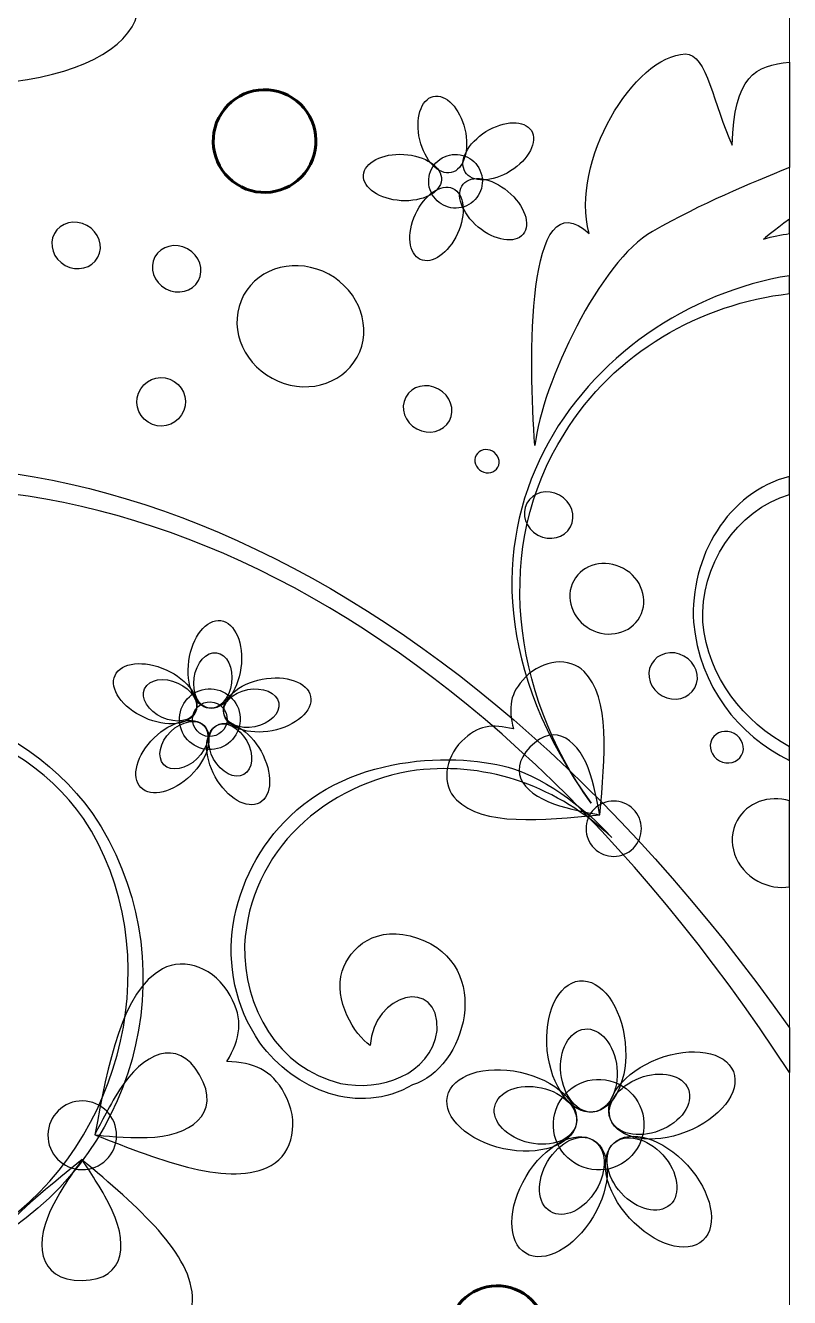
# Model space of a CAD drawing. Header units: millimetres. Extents: x -96 to 58, y -5 to 152.
# Drawn here: x 38.69 to 57.22, y 35.91 to 66.74 of the extents above; entities that cross this region are included whole.
import ezdxf

# ---------------------------------------------------------------- set-up
doc = ezdxf.new("R2010")
doc.units = ezdxf.units.MM
doc.header["$MEASUREMENT"] = 0
doc.layers.add('Capa 1', color=7, linetype='Continuous')

msp = doc.modelspace()

# ---------------------------------------------------------------- linework, layer by layer
at = {"layer": 'Capa 1', "color": 250, "lineweight": 9}
msp.add_open_spline([(-95.1806, 149.5), (-95.1806, 149.5), (57.2195, 149.5), (57.2195, 149.5), (57.2195, 149.5), (57.2195, 149.5), (57.2195, -2.9001), (57.2195, -2.9001), (57.2195, -2.9001), (57.2195, -2.9001), (-95.1806, -2.9001), (-95.1806, -2.9001), (-95.1806, -2.9001), (-95.1806, -2.9001), (-95.1806, 149.5), (-95.1806, 149.5)], degree=3, knots=[0, 0, 0, 0, 0.2, 0.2, 0.2, 0.2, 0.4, 0.4, 0.4, 0.4, 0.6, 0.6, 0.6, 0.6, 1, 1, 1, 1], dxfattribs=at)
at = {"layer": 'Capa 1'}
for points, knots in [([(28.5522, 68.6209), (30.8117, 67.2185), (33.8133, 66.4355), (35.5639, 66.7952), (35.5639, 66.7952), (42.5487, 68.2284), (43.7646, 77.5136), (39.0615, 77.2298), (39.0615, 77.2298), (41.3793, 77.9328), (42.8242, 75.5624), (42.4718, 73.8506), (42.4718, 73.8506), (44.1614, 74.852), (44.0851, 72.739), (42.6399, 71.144), (42.6399, 71.144), (44.752, 70.8015), (43.6659, 68.3347), (40.8142, 68.3502), (40.8142, 68.3502), (42.8603, 66.5153), (39.4991, 64.6585), (34.9558, 65.546), (34.9558, 65.546), (32.9649, 65.9346), (30.4153, 67.1507), (28.5522, 68.6209)], [0, 0, 0, 0, 0.125, 0.125, 0.125, 0.125, 0.25, 0.25, 0.25, 0.25, 0.375, 0.375, 0.375, 0.375, 0.5, 0.5, 0.5, 0.5, 0.625, 0.625, 0.625, 0.625, 0.75, 0.75, 0.75, 0.75, 1, 1, 1, 1]), ([(51.0442, 56.56), (51.2211, 58.0835), (52.623, 61.0278), (53.8931, 61.7496), (53.8931, 61.7496), (55.115, 62.444), (56.2331, 62.8943), (57.2195, 63.3006), (57.2195, 63.3006), (57.2195, 63.3006), (57.2195, 65.8529), (57.2195, 65.8529), (57.2195, 65.8529), (56.3935, 65.7778), (55.8653, 65.5131), (55.8318, 63.8425), (55.8318, 63.8425), (55.3757, 64.7922), (55.2168, 66.0686), (54.6939, 66.052), (54.6939, 66.052), (53.4551, 66.0128), (51.8864, 63.4401), (52.3614, 61.7018), (52.3614, 61.7018), (50.8211, 63.1019), (50.8973, 58.5811), (51.0442, 56.56)], [0, 0, 0, 0, 0.125, 0.125, 0.125, 0.125, 0.25, 0.25, 0.25, 0.25, 0.375, 0.375, 0.375, 0.375, 0.5, 0.5, 0.5, 0.5, 0.625, 0.625, 0.625, 0.625, 0.75, 0.75, 0.75, 0.75, 1, 1, 1, 1]), ([(48.5818, 65.0224), (48.2797, 64.9504), (48.1329, 64.4796), (48.2533, 63.971), (48.2533, 63.971), (48.3741, 63.4619), (48.7167, 63.1073), (49.0189, 63.1788), (49.0189, 63.1788), (49.3209, 63.2508), (49.4682, 63.7215), (49.3475, 64.2301), (49.3475, 64.2301), (49.2268, 64.7392), (48.8844, 65.0935), (48.5818, 65.0224)], [0, 0, 0, 0, 0.2, 0.2, 0.2, 0.2, 0.4, 0.4, 0.4, 0.4, 0.6, 0.6, 0.6, 0.6, 1, 1, 1, 1]), ([(50.9597, 64.1947), (50.7954, 64.4577), (50.3022, 64.4467), (49.8586, 64.1694), (49.8586, 64.1694), (49.4153, 63.8923), (49.1892, 63.4542), (49.3537, 63.1906), (49.3537, 63.1906), (49.5179, 62.9277), (50.0112, 62.9388), (50.4545, 63.2158), (50.4545, 63.2158), (50.8982, 63.4933), (51.1242, 63.9313), (50.9597, 64.1947)], [0, 0, 0, 0, 0.2, 0.2, 0.2, 0.2, 0.4, 0.4, 0.4, 0.4, 0.6, 0.6, 0.6, 0.6, 1, 1, 1, 1]), ([(46.8888, 63.1134), (46.8705, 62.8039), (47.2791, 62.5272), (47.8014, 62.4963), (47.8014, 62.4963), (48.323, 62.4655), (48.7614, 62.6918), (48.7797, 63.002), (48.7797, 63.002), (48.7978, 63.3119), (48.3896, 63.5881), (47.8673, 63.619), (47.8673, 63.619), (47.3454, 63.65), (46.9074, 63.4233), (46.8888, 63.1134)], [0, 0, 0, 0, 0.2, 0.2, 0.2, 0.2, 0.4, 0.4, 0.4, 0.4, 0.6, 0.6, 0.6, 0.6, 1, 1, 1, 1]), ([(48.9144, 63.5853), (48.5734, 63.4714), (48.3896, 63.1027), (48.5032, 62.7613), (48.5032, 62.7613), (48.6169, 62.4209), (48.986, 62.2367), (49.3269, 62.3506), (49.3269, 62.3506), (49.6675, 62.4646), (49.8517, 62.8332), (49.7378, 63.174), (49.7378, 63.174), (49.6238, 63.5153), (49.255, 63.6992), (48.9144, 63.5853)], [0, 0, 0, 0, 0.2, 0.2, 0.2, 0.2, 0.4, 0.4, 0.4, 0.4, 0.6, 0.6, 0.6, 0.6, 1, 1, 1, 1]), ([(48.2663, 61.0723), (48.5482, 60.9431), (48.9536, 61.2236), (49.1712, 61.6995), (49.1712, 61.6995), (49.3893, 62.1752), (49.3366, 62.6655), (49.0544, 62.7945), (49.0544, 62.7945), (48.7718, 62.9237), (48.3664, 62.6423), (48.1489, 62.1672), (48.1489, 62.1672), (47.9312, 61.6916), (47.984, 61.2012), (48.2663, 61.0723)], [0, 0, 0, 0, 0.2, 0.2, 0.2, 0.2, 0.4, 0.4, 0.4, 0.4, 0.6, 0.6, 0.6, 0.6, 1, 1, 1, 1]), ([(50.7587, 61.6825), (50.9575, 61.9206), (50.7933, 62.3855), (50.3921, 62.721), (50.3921, 62.721), (49.9907, 63.0561), (49.5038, 63.1345), (49.3048, 62.8964), (49.3048, 62.8964), (49.106, 62.658), (49.2702, 62.1929), (49.6712, 61.8578), (49.6712, 61.8578), (50.0725, 61.5226), (50.5595, 61.4437), (50.7587, 61.6825)], [0, 0, 0, 0, 0.2, 0.2, 0.2, 0.2, 0.4, 0.4, 0.4, 0.4, 0.6, 0.6, 0.6, 0.6, 1, 1, 1, 1]), ([(40.1851, 61.8942), (40.4758, 61.7353), (40.5938, 61.3907), (40.449, 61.1242), (40.449, 61.1242), (40.304, 60.8576), (39.9496, 60.7697), (39.6585, 60.9282), (39.6585, 60.9282), (39.3675, 61.0868), (39.2493, 61.4314), (39.3941, 61.6981), (39.3941, 61.6981), (39.5396, 61.9651), (39.8935, 62.0527), (40.1851, 61.8942)], [0, 0, 0, 0, 0.2, 0.2, 0.2, 0.2, 0.4, 0.4, 0.4, 0.4, 0.6, 0.6, 0.6, 0.6, 1, 1, 1, 1]), ([(56.5886, 61.5652), (56.5886, 61.5652), (56.8334, 61.7698), (57.2195, 62.0501), (57.2195, 62.0501), (57.2195, 62.0501), (57.2195, 61.6975), (57.2195, 61.6975), (57.2195, 61.6975), (57.0143, 61.6711), (56.8043, 61.6283), (56.5886, 61.5652)], [0, 0, 0, 0, 0.25, 0.25, 0.25, 0.25, 0.5, 0.5, 0.5, 0.5, 1, 1, 1, 1]), ([(42.6225, 61.3283), (42.9142, 61.1696), (43.0323, 60.8249), (42.8868, 60.5579), (42.8868, 60.5579), (42.7421, 60.2917), (42.388, 60.2036), (42.0966, 60.3621), (42.0966, 60.3621), (41.8056, 60.5205), (41.6874, 60.8653), (41.8322, 61.1322), (41.8322, 61.1322), (41.9777, 61.3991), (42.3319, 61.4866), (42.6225, 61.3283)], [0, 0, 0, 0, 0.2, 0.2, 0.2, 0.2, 0.4, 0.4, 0.4, 0.4, 0.6, 0.6, 0.6, 0.6, 1, 1, 1, 1]), ([(46.0462, 60.7141), (46.8064, 60.301), (47.1155, 59.4002), (46.7362, 58.7042), (46.7362, 58.7042), (46.3574, 58.0079), (45.4335, 57.7786), (44.6731, 58.1921), (44.6731, 58.1921), (43.9129, 58.606), (43.6038, 59.5064), (43.983, 60.2027), (43.983, 60.2027), (44.362, 60.8991), (45.2857, 61.1279), (46.0462, 60.7141)], [0, 0, 0, 0, 0.2, 0.2, 0.2, 0.2, 0.4, 0.4, 0.4, 0.4, 0.6, 0.6, 0.6, 0.6, 1, 1, 1, 1]), ([(57.2195, 60.2434), (55.0715, 59.9987), (52.9685, 58.8255), (51.753, 56.8416), (51.753, 56.8416), (50.0447, 54.1443), (50.4645, 50.5845), (52.4066, 47.8939), (52.4066, 47.8939), (47.7865, 54.3227), (52.3464, 59.911), (57.2195, 60.6783), (57.2195, 60.6783), (57.2195, 60.6783), (57.2195, 60.2434), (57.2195, 60.2434)], [0, 0, 0, 0, 0.2, 0.2, 0.2, 0.2, 0.4, 0.4, 0.4, 0.4, 0.6, 0.6, 0.6, 0.6, 1, 1, 1, 1]), ([(57.2195, 42.4487), (48.8294, 54.3333), (37.9067, 58.4929), (29.6814, 54.7006), (29.6814, 54.7006), (17.486, 49.04), (26.0796, 29.9416), (38.0956, 37.4128), (38.0956, 37.4128), (41.5221, 39.543), (42.6433, 44.2145), (40.3228, 47.6426), (40.3228, 47.6426), (38.3702, 50.359), (34.4967, 51.257), (31.8534, 48.918), (31.8534, 48.918), (30.0645, 47.2414), (29.6565, 44.2641), (31.6845, 42.6156), (31.6845, 42.6156), (32.8994, 41.6862), (34.9947, 41.6376), (35.687, 43.2541), (35.687, 43.2541), (35.9304, 43.8787), (35.742, 45.0841), (34.8353, 44.9436), (34.8353, 44.9436), (34.6684, 44.909), (34.535, 44.8179), (34.4575, 44.6633), (34.4575, 44.6633), (35.095, 45.0143), (35.4254, 44.1353), (35.3032, 43.6439), (35.3032, 43.6439), (34.8951, 42.2258), (33.0634, 42.2859), (32.0831, 42.9999), (32.0831, 42.9999), (30.2624, 44.4141), (30.5174, 47.3559), (32.0771, 48.8106), (32.0771, 48.8106), (34.489, 50.9336), (38.3669, 50.0015), (40.1033, 47.5222), (40.1033, 47.5222), (42.2175, 44.3148), (41.0881, 39.6474), (37.9717, 37.5926), (37.9717, 37.5926), (30.8031, 33.0315), (22.9663, 40.4731), (24.7279, 47.7039), (24.7279, 47.7039), (25.4444, 50.8685), (27.8297, 53.2447), (30.7572, 54.5483), (30.7572, 54.5483), (39.4229, 57.7246), (49.5441, 53.1005), (57.2195, 41.3661), (57.2195, 41.3661), (57.2195, 41.3661), (57.2195, 42.4487), (57.2195, 42.4487)], [0, 0, 0, 0, 0.0555556, 0.0555556, 0.0555556, 0.0555556, 0.1111111, 0.1111111, 0.1111111, 0.1111111, 0.1666667, 0.1666667, 0.1666667, 0.1666667, 0.2222222, 0.2222222, 0.2222222, 0.2222222, 0.2777778, 0.2777778, 0.2777778, 0.2777778, 0.3333333, 0.3333333, 0.3333333, 0.3333333, 0.3888889, 0.3888889, 0.3888889, 0.3888889, 0.4444444, 0.4444444, 0.4444444, 0.4444444, 0.5, 0.5, 0.5, 0.5, 0.5555556, 0.5555556, 0.5555556, 0.5555556, 0.6111111, 0.6111111, 0.6111111, 0.6111111, 0.6666667, 0.6666667, 0.6666667, 0.6666667, 0.7222222, 0.7222222, 0.7222222, 0.7222222, 0.7777778, 0.7777778, 0.7777778, 0.7777778, 0.8333333, 0.8333333, 0.8333333, 0.8333333, 0.8888889, 0.8888889, 0.8888889, 0.8888889, 1, 1, 1, 1]), ([(41.6648, 57.1256), (41.939, 56.9502), (42.3033, 57.0297), (42.4787, 57.3035), (42.4787, 57.3035), (42.6545, 57.5774), (42.5746, 57.942), (42.3007, 58.1175), (42.3007, 58.1175), (42.0273, 58.2927), (41.6628, 58.2131), (41.487, 57.9394), (41.487, 57.9394), (41.3116, 57.6653), (41.3911, 57.3013), (41.6648, 57.1256)], [0, 0, 0, 0, 0.2, 0.2, 0.2, 0.2, 0.4, 0.4, 0.4, 0.4, 0.6, 0.6, 0.6, 0.6, 1, 1, 1, 1]), ([(48.7065, 57.9315), (48.9975, 57.7733), (49.116, 57.4286), (48.9706, 57.1616), (48.9706, 57.1616), (48.8252, 56.8948), (48.472, 56.8073), (48.1803, 56.9655), (48.1803, 56.9655), (47.8893, 57.1241), (47.7708, 57.469), (47.9159, 57.7357), (47.9159, 57.7357), (48.0611, 58.0026), (48.4148, 58.09), (48.7065, 57.9315)], [0, 0, 0, 0, 0.2, 0.2, 0.2, 0.2, 0.4, 0.4, 0.4, 0.4, 0.6, 0.6, 0.6, 0.6, 1, 1, 1, 1]), ([(50.0145, 56.4232), (50.1603, 56.3445), (50.2195, 56.1716), (50.1465, 56.0382), (50.1465, 56.0382), (50.0745, 55.9049), (49.8975, 55.8611), (49.7516, 55.9404), (49.7516, 55.9404), (49.6062, 56.0201), (49.5469, 56.1916), (49.619, 56.3256), (49.619, 56.3256), (49.6921, 56.4589), (49.8689, 56.5027), (50.0145, 56.4232)], [0, 0, 0, 0, 0.2, 0.2, 0.2, 0.2, 0.4, 0.4, 0.4, 0.4, 0.6, 0.6, 0.6, 0.6, 1, 1, 1, 1]), ([(57.2195, 55.3763), (55.9286, 55.006), (55.0339, 53.6178), (55.1192, 52.2828), (55.1192, 52.2828), (55.2441, 50.9348), (56.0981, 49.8707), (57.2195, 49.2621), (57.2195, 49.2621), (57.2195, 49.2621), (57.2195, 48.9306), (57.2195, 48.9306), (57.2195, 48.9306), (55.9683, 49.5498), (55.0322, 50.721), (54.8923, 52.2779), (54.8923, 52.2779), (54.7953, 53.8584), (55.7292, 55.4376), (57.2195, 55.8107), (57.2195, 55.8107), (57.2195, 55.8107), (57.2195, 55.3763), (57.2195, 55.3763)], [0, 0, 0, 0, 0.1428571, 0.1428571, 0.1428571, 0.1428571, 0.2857143, 0.2857143, 0.2857143, 0.2857143, 0.4285714, 0.4285714, 0.4285714, 0.4285714, 0.5714286, 0.5714286, 0.5714286, 0.5714286, 0.7142857, 0.7142857, 0.7142857, 0.7142857, 1, 1, 1, 1]), ([(51.6409, 55.3592), (51.932, 55.2006), (52.0506, 54.856), (51.9052, 54.589), (51.9052, 54.589), (51.7598, 54.3226), (51.4061, 54.2344), (51.115, 54.3929), (51.115, 54.3929), (50.8237, 54.5518), (50.7052, 54.8966), (50.8505, 55.1633), (50.8505, 55.1633), (50.9955, 55.4298), (51.3491, 55.5176), (51.6409, 55.3592)], [0, 0, 0, 0, 0.2, 0.2, 0.2, 0.2, 0.4, 0.4, 0.4, 0.4, 0.6, 0.6, 0.6, 0.6, 1, 1, 1, 1]), ([(53.1893, 53.5851), (53.6322, 53.3435), (53.8127, 52.8185), (53.5915, 52.4121), (53.5915, 52.4121), (53.3707, 52.0057), (52.8317, 51.8727), (52.3886, 52.1136), (52.3886, 52.1136), (51.9451, 52.3552), (51.7644, 52.8798), (51.9859, 53.2861), (51.9859, 53.2861), (52.2063, 53.6923), (52.7455, 53.826), (53.1893, 53.5851)], [0, 0, 0, 0, 0.2, 0.2, 0.2, 0.2, 0.4, 0.4, 0.4, 0.4, 0.6, 0.6, 0.6, 0.6, 1, 1, 1, 1]), ([(43.4295, 52.3189), (43.0814, 52.3661), (42.7346, 51.9284), (42.655, 51.3415), (42.655, 51.3415), (42.5759, 50.7548), (42.7942, 50.2407), (43.1427, 50.1938), (43.1427, 50.1938), (43.4911, 50.1466), (43.8376, 50.5845), (43.9169, 51.1712), (43.9169, 51.1712), (43.996, 51.758), (43.7778, 52.2719), (43.4295, 52.3189)], [0, 0, 0, 0, 0.2, 0.2, 0.2, 0.2, 0.4, 0.4, 0.4, 0.4, 0.6, 0.6, 0.6, 0.6, 1, 1, 1, 1]), ([(43.328, 51.5388), (43.0775, 51.5724), (42.833, 51.2991), (42.783, 50.9282), (42.783, 50.9282), (42.7331, 50.557), (42.8954, 50.2287), (43.1464, 50.195), (43.1464, 50.195), (43.3973, 50.1611), (43.6413, 50.4345), (43.6913, 50.8054), (43.6913, 50.8054), (43.7413, 51.1764), (43.5786, 51.5048), (43.328, 51.5388)], [0, 0, 0, 0, 0.2, 0.2, 0.2, 0.2, 0.4, 0.4, 0.4, 0.4, 0.6, 0.6, 0.6, 0.6, 1, 1, 1, 1]), ([(54.6596, 51.4603), (54.9507, 51.3017), (55.0688, 50.9571), (54.9243, 50.6903), (54.9243, 50.6903), (54.7793, 50.4237), (54.4251, 50.3357), (54.1338, 50.4943), (54.1338, 50.4943), (53.8425, 50.653), (53.7243, 50.9975), (53.8694, 51.2645), (53.8694, 51.2645), (54.0146, 51.5309), (54.3685, 51.6187), (54.6596, 51.4603)], [0, 0, 0, 0, 0.2, 0.2, 0.2, 0.2, 0.4, 0.4, 0.4, 0.4, 0.6, 0.6, 0.6, 0.6, 1, 1, 1, 1]), ([(40.8649, 50.99), (40.7199, 50.6695), (41.0391, 50.2115), (41.5783, 49.9672), (41.5783, 49.9672), (42.1177, 49.7228), (42.6725, 49.7837), (42.8178, 50.1039), (42.8178, 50.1039), (42.9633, 50.424), (42.6433, 50.8821), (42.1047, 51.1266), (42.1047, 51.1266), (41.5652, 51.3713), (41.0099, 51.31), (40.8649, 50.99)], [0, 0, 0, 0, 0.2, 0.2, 0.2, 0.2, 0.4, 0.4, 0.4, 0.4, 0.6, 0.6, 0.6, 0.6, 1, 1, 1, 1]), ([(50.5272, 49.6921), (50.3991, 50.2071), (50.4313, 50.5616), (50.8179, 50.9496), (50.8179, 50.9496), (51.2454, 51.3787), (51.8803, 51.4399), (52.2355, 51.0862), (52.2355, 51.0862), (52.879, 50.4448), (52.7489, 49.0272), (52.6184, 47.6095), (52.6184, 47.6095), (51.2014, 47.4736), (49.7842, 47.3375), (49.1405, 47.9787), (49.1405, 47.9787), (48.7855, 48.3324), (48.8438, 48.9674), (49.2711, 49.3962), (49.2711, 49.3962), (49.6578, 49.7847), (50.012, 49.8189), (50.5272, 49.6921)], [0, 0, 0, 0, 0.1428571, 0.1428571, 0.1428571, 0.1428571, 0.2857143, 0.2857143, 0.2857143, 0.2857143, 0.4285714, 0.4285714, 0.4285714, 0.4285714, 0.5714286, 0.5714286, 0.5714286, 0.5714286, 0.7142857, 0.7142857, 0.7142857, 0.7142857, 1, 1, 1, 1]), ([(41.583, 50.668), (41.4783, 50.438), (41.6699, 50.1254), (42.0108, 49.9708), (42.0108, 49.9708), (42.3517, 49.8164), (42.7134, 49.8775), (42.8178, 50.1082), (42.8178, 50.1082), (42.9223, 50.3383), (42.7303, 50.6506), (42.39, 50.8051), (42.39, 50.8051), (42.0486, 50.96), (41.6877, 50.8984), (41.583, 50.668)], [0, 0, 0, 0, 0.2, 0.2, 0.2, 0.2, 0.4, 0.4, 0.4, 0.4, 0.6, 0.6, 0.6, 0.6, 1, 1, 1, 1]), ([(45.6061, 50.4783), (45.5397, 50.8238), (45.0136, 51.0121), (44.4324, 50.8993), (44.4324, 50.8993), (43.8511, 50.7868), (43.4341, 50.4156), (43.501, 50.0708), (43.501, 50.0708), (43.568, 49.7254), (44.0935, 49.5367), (44.6744, 49.6497), (44.6744, 49.6497), (45.2561, 49.7623), (45.6729, 50.1334), (45.6061, 50.4783)], [0, 0, 0, 0, 0.2, 0.2, 0.2, 0.2, 0.4, 0.4, 0.4, 0.4, 0.6, 0.6, 0.6, 0.6, 1, 1, 1, 1]), ([(43.1969, 50.6659), (42.7905, 50.6838), (42.4461, 50.369), (42.4278, 49.9623), (42.4278, 49.9623), (42.4099, 49.556), (42.7249, 49.2113), (43.131, 49.1933), (43.131, 49.1933), (43.5375, 49.1754), (43.8826, 49.4897), (43.9002, 49.8962), (43.9002, 49.8962), (43.9184, 50.3029), (43.6035, 50.6472), (43.1969, 50.6659)], [0, 0, 0, 0, 0.2, 0.2, 0.2, 0.2, 0.4, 0.4, 0.4, 0.4, 0.6, 0.6, 0.6, 0.6, 1, 1, 1, 1]), ([(44.8348, 50.3249), (44.7862, 50.5737), (44.4492, 50.7169), (44.0817, 50.6457), (44.0817, 50.6457), (43.7144, 50.5743), (43.4549, 50.3154), (43.5033, 50.067), (43.5033, 50.067), (43.5516, 49.8186), (43.8888, 49.6749), (44.256, 49.7462), (44.256, 49.7462), (44.6232, 49.8175), (44.8822, 50.0768), (44.8348, 50.3249)], [0, 0, 0, 0, 0.2, 0.2, 0.2, 0.2, 0.4, 0.4, 0.4, 0.4, 0.6, 0.6, 0.6, 0.6, 1, 1, 1, 1]), ([(43.1826, 50.3492), (42.951, 50.3597), (42.7546, 50.18), (42.7443, 49.9483), (42.7443, 49.9483), (42.734, 49.7165), (42.9135, 49.5198), (43.1449, 49.5098), (43.1449, 49.5098), (43.3771, 49.4996), (43.5737, 49.6789), (43.5843, 49.9105), (43.5843, 49.9105), (43.5946, 50.1427), (43.4146, 50.3392), (43.1826, 50.3492)], [0, 0, 0, 0, 0.2, 0.2, 0.2, 0.2, 0.4, 0.4, 0.4, 0.4, 0.6, 0.6, 0.6, 0.6, 1, 1, 1, 1]), ([(41.4906, 48.2729), (41.7368, 48.0217), (42.2792, 48.1538), (42.7022, 48.5682), (42.7022, 48.5682), (43.1256, 48.982), (43.2689, 49.5218), (43.0237, 49.7731), (43.0237, 49.7731), (42.7776, 50.0241), (42.2349, 49.8921), (41.8122, 49.4777), (41.8122, 49.4777), (41.3886, 49.064), (41.2446, 48.5244), (41.4906, 48.2729)], [0, 0, 0, 0, 0.2, 0.2, 0.2, 0.2, 0.4, 0.4, 0.4, 0.4, 0.6, 0.6, 0.6, 0.6, 1, 1, 1, 1]), ([(42.0507, 48.8264), (42.2275, 48.6456), (42.588, 48.711), (42.8557, 48.9729), (42.8557, 48.9729), (43.123, 49.2348), (43.1965, 49.5937), (43.0196, 49.7745), (43.0196, 49.7745), (42.8426, 49.9552), (42.4821, 49.8896), (42.2146, 49.6277), (42.2146, 49.6277), (41.947, 49.3662), (41.8734, 49.0066), (42.0507, 48.8264)], [0, 0, 0, 0, 0.2, 0.2, 0.2, 0.2, 0.4, 0.4, 0.4, 0.4, 0.6, 0.6, 0.6, 0.6, 1, 1, 1, 1]), ([(44.3722, 47.9052), (44.6797, 48.0763), (44.6954, 48.6343), (44.4071, 49.1514), (44.4071, 49.1514), (44.1193, 49.6689), (43.637, 49.95), (43.3299, 49.7788), (43.3299, 49.7788), (43.0225, 49.6078), (43.007, 49.0496), (43.295, 48.5324), (43.295, 48.5324), (43.583, 48.0147), (44.0654, 47.7342), (44.3722, 47.9052)], [0, 0, 0, 0, 0.2, 0.2, 0.2, 0.2, 0.4, 0.4, 0.4, 0.4, 0.6, 0.6, 0.6, 0.6, 1, 1, 1, 1]), ([(43.987, 48.591), (44.2076, 48.7139), (44.2394, 49.0791), (44.0574, 49.4059), (44.0574, 49.4059), (43.8752, 49.7331), (43.5486, 49.8985), (43.327, 49.7754), (43.327, 49.7754), (43.1062, 49.6526), (43.0746, 49.2874), (43.2566, 48.9603), (43.2566, 48.9603), (43.4388, 48.6333), (43.7655, 48.4678), (43.987, 48.591)], [0, 0, 0, 0, 0.2, 0.2, 0.2, 0.2, 0.4, 0.4, 0.4, 0.4, 0.6, 0.6, 0.6, 0.6, 1, 1, 1, 1]), ([(50.9244, 49.2523), (51.5432, 49.9003), (52.1348, 49.3942), (52.3866, 48.6063), (52.3866, 48.6063), (52.5181, 48.1939), (52.5887, 47.7832), (52.6184, 47.6095), (52.6184, 47.6095), (52.4448, 47.645), (52.0466, 47.7114), (51.641, 47.8307), (51.641, 47.8307), (50.8393, 48.0677), (50.3191, 48.6186), (50.9244, 49.2523)], [0, 0, 0, 0, 0.2, 0.2, 0.2, 0.2, 0.4, 0.4, 0.4, 0.4, 0.6, 0.6, 0.6, 0.6, 1, 1, 1, 1]), ([(55.8774, 49.5791), (56.0755, 49.4709), (56.1558, 49.2362), (56.0573, 49.0545), (56.0573, 49.0545), (55.9585, 48.8731), (55.7173, 48.8129), (55.5193, 48.9211), (55.5193, 48.9211), (55.3205, 49.029), (55.24, 49.264), (55.3387, 49.4457), (55.3387, 49.4457), (55.4379, 49.6272), (55.6787, 49.687), (55.8774, 49.5791)], [0, 0, 0, 0, 0.2, 0.2, 0.2, 0.2, 0.4, 0.4, 0.4, 0.4, 0.6, 0.6, 0.6, 0.6, 1, 1, 1, 1]), ([(47.0546, 42.0231), (47.1178, 43.2819), (48.7305, 43.7166), (48.6743, 42.3829), (48.6743, 42.3829), (48.5156, 41.2945), (47.2766, 40.9041), (46.3293, 41.1039), (46.3293, 41.1039), (44.8077, 41.472), (43.9772, 42.9559), (44.0079, 44.4507), (44.0079, 44.4507), (44.1193, 46.7415), (45.9861, 48.3813), (48.1778, 48.6936), (48.1778, 48.6936), (49.95, 48.8972), (51.6173, 48.2749), (52.9078, 47.0608), (52.9078, 47.0608), (52.6594, 47.3444), (51.8194, 48.1956), (50.7465, 48.6454), (50.7465, 48.6454), (49.6736, 49.0954), (46.8312, 49.2514), (45.1077, 47.5803), (45.1077, 47.5803), (43.6286, 46.1459), (43.1613, 43.8479), (44.3791, 42.0853), (44.3791, 42.0853), (45.2163, 40.9447), (46.7757, 40.3003), (48.0779, 41.0695), (48.0779, 41.0695), (49.3547, 41.4359), (50.0918, 43.9682), (48.2015, 44.6264), (48.2015, 44.6264), (47.2059, 44.9729), (46.5507, 44.3929), (46.3731, 43.823), (46.3731, 43.823), (46.1579, 43.1348), (46.6663, 42.263), (47.0546, 42.0231)], [0, 0, 0, 0, 0.0769231, 0.0769231, 0.0769231, 0.0769231, 0.1538462, 0.1538462, 0.1538462, 0.1538462, 0.2307692, 0.2307692, 0.2307692, 0.2307692, 0.3076923, 0.3076923, 0.3076923, 0.3076923, 0.3846154, 0.3846154, 0.3846154, 0.3846154, 0.4615385, 0.4615385, 0.4615385, 0.4615385, 0.5384615, 0.5384615, 0.5384615, 0.5384615, 0.6153846, 0.6153846, 0.6153846, 0.6153846, 0.6923077, 0.6923077, 0.6923077, 0.6923077, 0.7692308, 0.7692308, 0.7692308, 0.7692308, 0.8461538, 0.8461538, 0.8461538, 0.8461538, 1, 1, 1, 1]), ([(57.2195, 45.8677), (56.9705, 45.8276), (56.6995, 45.8691), (56.452, 46.0036), (56.452, 46.0036), (55.8966, 46.3065), (55.6704, 46.9649), (55.9475, 47.4738), (55.9475, 47.4738), (56.1862, 47.913), (56.7206, 48.0982), (57.2195, 47.9473), (57.2195, 47.9473), (57.2195, 47.9473), (57.2195, 45.8677), (57.2195, 45.8677)], [0, 0, 0, 0, 0.2, 0.2, 0.2, 0.2, 0.4, 0.4, 0.4, 0.4, 0.6, 0.6, 0.6, 0.6, 1, 1, 1, 1]), ([(52.4809, 47.7494), (52.7428, 48.0119), (53.1679, 48.0127), (53.43, 47.7514), (53.43, 47.7514), (53.6926, 47.4902), (53.6936, 47.0651), (53.4321, 46.8023), (53.4321, 46.8023), (53.1705, 46.54), (52.7455, 46.5391), (52.4827, 46.8004), (52.4827, 46.8004), (52.2207, 47.0619), (52.2195, 47.4866), (52.4809, 47.7494)], [0, 0, 0, 0, 0.2, 0.2, 0.2, 0.2, 0.4, 0.4, 0.4, 0.4, 0.6, 0.6, 0.6, 0.6, 1, 1, 1, 1]), ([(43.5784, 41.6326), (44.2361, 41.6086), (44.6473, 41.4476), (44.9772, 40.8526), (44.9772, 40.8526), (45.3414, 40.1958), (45.1953, 39.4179), (44.6512, 39.116), (44.6512, 39.116), (43.6657, 38.57), (42.02, 39.2132), (40.3749, 39.8567), (40.3749, 39.8567), (40.7007, 41.5931), (41.0271, 43.3296), (42.0125, 43.876), (42.0125, 43.876), (42.5566, 44.1776), (43.2936, 43.8891), (43.6576, 43.2323), (43.6576, 43.2323), (43.9876, 42.6377), (43.9063, 42.2032), (43.5784, 41.6326)], [0, 0, 0, 0, 0.1428571, 0.1428571, 0.1428571, 0.1428571, 0.2857143, 0.2857143, 0.2857143, 0.2857143, 0.4285714, 0.4285714, 0.4285714, 0.4285714, 0.5714286, 0.5714286, 0.5714286, 0.5714286, 0.7142857, 0.7142857, 0.7142857, 0.7142857, 1, 1, 1, 1]), ([(52.1266, 43.587), (51.6054, 43.5334), (51.2555, 42.7779), (51.3457, 41.9001), (51.3457, 41.9001), (51.436, 41.0217), (51.9316, 40.3535), (52.4533, 40.4065), (52.4533, 40.4065), (52.9743, 40.4602), (53.3242, 41.2155), (53.2337, 42.0938), (53.2337, 42.0938), (53.1439, 42.9719), (52.6479, 43.6407), (52.1266, 43.587)], [0, 0, 0, 0, 0.2, 0.2, 0.2, 0.2, 0.4, 0.4, 0.4, 0.4, 0.6, 0.6, 0.6, 0.6, 1, 1, 1, 1]), ([(42.9168, 41.3105), (43.476, 40.3498), (42.6685, 39.8186), (41.6433, 39.79), (41.6433, 39.79), (41.1058, 39.775), (40.5912, 39.8323), (40.3749, 39.8567), (40.3749, 39.8567), (40.4769, 40.0516), (40.6926, 40.5037), (40.975, 40.9462), (40.975, 40.9462), (41.5335, 41.8202), (42.3697, 42.2504), (42.9168, 41.3105)], [0, 0, 0, 0, 0.2, 0.2, 0.2, 0.2, 0.4, 0.4, 0.4, 0.4, 0.6, 0.6, 0.6, 0.6, 1, 1, 1, 1]), ([(52.2519, 42.4205), (51.8766, 42.3822), (51.6185, 41.9006), (51.6757, 41.3454), (51.6757, 41.3454), (51.7328, 40.7902), (52.0833, 40.3712), (52.4581, 40.4099), (52.4581, 40.4099), (52.8335, 40.4482), (53.0915, 40.9296), (53.0349, 41.4851), (53.0349, 41.4851), (52.9777, 42.0402), (52.6271, 42.459), (52.2519, 42.4205)], [0, 0, 0, 0, 0.2, 0.2, 0.2, 0.2, 0.4, 0.4, 0.4, 0.4, 0.6, 0.6, 0.6, 0.6, 1, 1, 1, 1]), ([(55.8578, 41.3878), (55.6692, 41.8765), (54.8479, 42.0145), (54.0245, 41.6963), (54.0245, 41.6963), (53.2015, 41.3779), (52.6868, 40.7233), (52.876, 40.2347), (52.876, 40.2347), (53.0651, 39.7456), (53.886, 39.6074), (54.7094, 39.9253), (54.7094, 39.9253), (55.5325, 40.2441), (56.0468, 40.899), (55.8578, 41.3878)], [0, 0, 0, 0, 0.2, 0.2, 0.2, 0.2, 0.4, 0.4, 0.4, 0.4, 0.6, 0.6, 0.6, 0.6, 1, 1, 1, 1]), ([(48.9229, 40.7873), (48.8118, 40.2751), (49.4208, 39.7078), (50.2833, 39.5201), (50.2833, 39.5201), (51.1461, 39.3327), (51.9353, 39.5956), (52.0472, 40.1079), (52.0472, 40.1079), (52.1584, 40.6203), (51.5492, 41.1875), (50.6863, 41.3749), (50.6863, 41.3749), (49.8238, 41.5627), (49.0344, 41.2991), (48.9229, 40.7873)], [0, 0, 0, 0, 0.2, 0.2, 0.2, 0.2, 0.4, 0.4, 0.4, 0.4, 0.6, 0.6, 0.6, 0.6, 1, 1, 1, 1]), ([(52.1131, 39.1137), (52.6594, 38.8495), (53.3161, 39.0785), (53.5803, 39.6248), (53.5803, 39.6248), (53.8443, 40.171), (53.6153, 40.828), (53.0692, 41.0921), (53.0692, 41.0921), (52.5231, 41.3561), (51.8663, 41.1273), (51.6024, 40.581), (51.6024, 40.581), (51.3384, 40.0347), (51.5669, 39.3773), (52.1131, 39.1137)], [0, 0, 0, 0, 0.2, 0.2, 0.2, 0.2, 0.4, 0.4, 0.4, 0.4, 0.6, 0.6, 0.6, 0.6, 1, 1, 1, 1]), ([(54.7657, 40.9595), (54.6298, 41.3108), (54.0975, 41.4333), (53.5766, 41.2318), (53.5766, 41.2318), (53.056, 41.0304), (52.744, 40.5816), (52.8806, 40.2298), (52.8806, 40.2298), (53.0165, 39.8781), (53.5486, 39.7562), (54.0694, 39.9577), (54.0694, 39.9577), (54.5902, 40.159), (54.9017, 40.6076), (54.7657, 40.9595)], [0, 0, 0, 0, 0.2, 0.2, 0.2, 0.2, 0.4, 0.4, 0.4, 0.4, 0.6, 0.6, 0.6, 0.6, 1, 1, 1, 1]), ([(50.0707, 40.5437), (49.9904, 40.175), (50.3675, 39.7802), (50.9129, 39.6615), (50.9129, 39.6615), (51.4585, 39.543), (51.9656, 39.7453), (52.0455, 40.1139), (52.0455, 40.1139), (52.126, 40.4823), (51.7487, 40.8778), (51.2034, 40.9962), (51.2034, 40.9962), (50.658, 41.1149), (50.1505, 40.9121), (50.0707, 40.5437)], [0, 0, 0, 0, 0.2, 0.2, 0.2, 0.2, 0.4, 0.4, 0.4, 0.4, 0.6, 0.6, 0.6, 0.6, 1, 1, 1, 1]), ([(40.0602, 39.0126), (39.6003, 39.0185), (39.2318, 39.3962), (39.2376, 39.8558), (39.2376, 39.8558), (39.2433, 40.3155), (39.6205, 40.6837), (40.0804, 40.6783), (40.0804, 40.6783), (40.5404, 40.6726), (40.9084, 40.2951), (40.9026, 39.8352), (40.9026, 39.8352), (40.8977, 39.3757), (40.5197, 39.0072), (40.0602, 39.0126)], [0, 0, 0, 0, 0.2, 0.2, 0.2, 0.2, 0.4, 0.4, 0.4, 0.4, 0.6, 0.6, 0.6, 0.6, 1, 1, 1, 1]), ([(50.822, 36.9856), (51.2718, 36.7166), (52.0037, 37.1114), (52.4576, 37.869), (52.4576, 37.869), (52.9117, 38.6261), (52.9146, 39.4586), (52.4656, 39.7281), (52.4656, 39.7281), (52.0154, 39.9973), (51.283, 39.6019), (50.8297, 38.8447), (50.8297, 38.8447), (50.3759, 38.0878), (50.3726, 37.2548), (50.822, 36.9856)], [0, 0, 0, 0, 0.2, 0.2, 0.2, 0.2, 0.4, 0.4, 0.4, 0.4, 0.6, 0.6, 0.6, 0.6, 1, 1, 1, 1]), ([(51.4201, 37.9946), (51.7437, 37.801), (52.2389, 38.0319), (52.5254, 38.5107), (52.5254, 38.5107), (52.8126, 38.9892), (52.7824, 39.5347), (52.459, 39.7287), (52.459, 39.7287), (52.1354, 39.9228), (51.6405, 39.6915), (51.3537, 39.2127), (51.3537, 39.2127), (51.0671, 38.7339), (51.0968, 38.1884), (51.4201, 37.9946)], [0, 0, 0, 0, 0.2, 0.2, 0.2, 0.2, 0.4, 0.4, 0.4, 0.4, 0.6, 0.6, 0.6, 0.6, 1, 1, 1, 1]), ([(55.1172, 37.2978), (55.5049, 37.6507), (55.3361, 38.466), (54.7417, 39.1182), (54.7417, 39.1182), (54.1468, 39.7705), (53.3505, 40.0129), (52.963, 39.6603), (52.963, 39.6603), (52.5758, 39.307), (52.744, 38.4915), (53.3391, 37.8395), (53.3391, 37.8395), (53.9338, 37.1874), (54.7299, 36.9443), (55.1172, 37.2978)], [0, 0, 0, 0, 0.2, 0.2, 0.2, 0.2, 0.4, 0.4, 0.4, 0.4, 0.6, 0.6, 0.6, 0.6, 1, 1, 1, 1]), ([(54.3229, 38.1606), (54.6019, 38.4145), (54.5225, 38.9554), (54.1464, 39.3678), (54.1464, 39.3678), (53.7707, 39.7806), (53.2395, 39.9084), (52.9604, 39.6543), (52.9604, 39.6543), (52.6824, 39.4003), (52.761, 38.8598), (53.137, 38.4471), (53.137, 38.4471), (53.5131, 38.0347), (54.0437, 37.9068), (54.3229, 38.1606)], [0, 0, 0, 0, 0.2, 0.2, 0.2, 0.2, 0.4, 0.4, 0.4, 0.4, 0.6, 0.6, 0.6, 0.6, 1, 1, 1, 1]), ([(40.0208, 35.5938), (39.6737, 35.0345), (39.33, 34.7569), (38.6497, 34.7652), (38.6497, 34.7652), (37.8989, 34.7745), (37.2957, 35.2866), (37.3028, 35.9085), (37.3028, 35.9085), (37.3173, 37.0357), (38.6915, 38.1458), (40.0661, 39.2562), (40.0661, 39.2562), (41.4124, 38.1126), (42.7592, 36.9686), (42.7449, 35.8418), (42.7449, 35.8418), (42.7376, 35.22), (42.1219, 34.7225), (41.3705, 34.7314), (41.3705, 34.7314), (40.6905, 34.7398), (40.3537, 35.026), (40.0208, 35.5938)], [0, 0, 0, 0, 0.1428571, 0.1428571, 0.1428571, 0.1428571, 0.2857143, 0.2857143, 0.2857143, 0.2857143, 0.4285714, 0.4285714, 0.4285714, 0.4285714, 0.5714286, 0.5714286, 0.5714286, 0.5714286, 0.7142857, 0.7142857, 0.7142857, 0.7142857, 1, 1, 1, 1]), ([(40.0691, 36.3277), (38.9574, 36.3184), (38.8955, 37.2823), (39.379, 38.1876), (39.379, 38.1876), (39.6322, 38.6613), (39.9367, 39.0799), (40.0661, 39.2562), (40.0661, 39.2562), (40.1842, 39.0709), (40.4702, 38.6595), (40.7141, 38.195), (40.7141, 38.195), (41.1969, 37.2772), (41.1562, 36.337), (40.0691, 36.3277)], [0, 0, 0, 0, 0.2, 0.2, 0.2, 0.2, 0.4, 0.4, 0.4, 0.4, 0.6, 0.6, 0.6, 0.6, 1, 1, 1, 1])]:
    msp.add_open_spline(points, degree=3, knots=knots, dxfattribs=at)
at = {"layer": 'Capa 1', "lineweight": 60}
for points in [[(45.1639, 64.9903), (44.585, 65.3607), (43.8141, 65.1926), (43.4433, 64.6133), (43.4433, 64.6133), (43.0723, 64.0348), (43.2408, 63.2642), (43.8198, 62.8933), (43.8198, 62.8933), (44.3987, 62.5225), (45.169, 62.6909), (45.5402, 63.2699), (45.5402, 63.2699), (45.9108, 63.8487), (45.7422, 64.6193), (45.1639, 64.9903)], [(49.4874, 33.995), (50.0428, 33.639), (50.7819, 33.8009), (51.1379, 34.3562), (51.1379, 34.3562), (51.494, 34.9121), (51.3323, 35.6513), (50.7765, 36.007), (50.7765, 36.007), (50.2211, 36.3632), (49.4817, 36.2016), (49.1259, 35.6458), (49.1259, 35.6458), (48.7701, 35.0903), (48.9316, 34.3511), (49.4874, 33.995)]]:
    msp.add_open_spline(points, degree=3, knots=[0, 0, 0, 0, 0.2, 0.2, 0.2, 0.2, 0.4, 0.4, 0.4, 0.4, 0.6, 0.6, 0.6, 0.6, 1, 1, 1, 1], dxfattribs=at)

doc.saveas('drawing.dxf')
